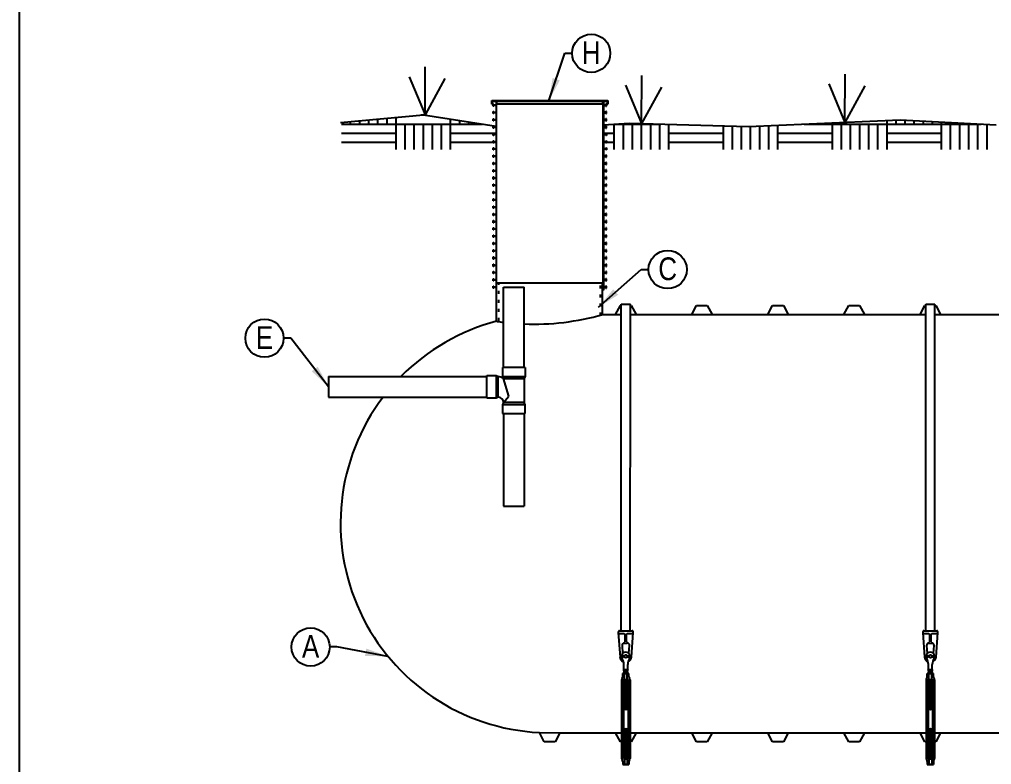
# Model space of a CAD drawing. Extents: x 0 to 216, y -5 to 280.
# Drawn here: x 0 to 101.8, y 126 to 204 of the extents above; entities that cross this region are included whole.
import ezdxf

# ---------------------------------------------------------------- set-up
doc = ezdxf.new("R2010")
doc.units = 0
doc.header["$LTSCALE"] = 10
doc.header["$MEASUREMENT"] = 0
doc.linetypes.add('SHORT_DASH', pattern=[0.125, 0.03125, -0.0625, 0.03125])
doc.layers.get('0').update_dxf_attribs({"linetype": 'CONTINUOUS'})
for name, color, linetype in [('5244-LOGO$0$CADdetails-FRAME', 7, 'CONTINUOUS'), ('CADdetails-7-FRAME', 7, 'CONTINUOUS'), ('CADdetails-7-VERYFINE', 7, 'CONTINUOUS'), ('CADdetails-9-EXTRAFINE', 9, 'CONTINUOUS')]:
    doc.layers.add(name, color=color, linetype=linetype)
doc.styles.add('CADdetails-DIMENSIONS', font='ARIALN.TTF', dxfattribs={"height": 2.38})
doc.styles.add('CADdetails-NOTES', font='ARIALN.TTF', dxfattribs={"height": 2.38})
doc.dimstyles.new('CADdetails-LEADER', dxfattribs={"dimtxt": 2.38, "dimasz": 2.38, "dimexe": 0.5, "dimexo": 1.5, "dimgap": 1, "dimtad": 0, "dimzin": 0, "dimdsep": 46, "dimtxsty": 'CADdetails-DIMENSIONS', "dimcen": 1, "dimclrd": 256, "dimclre": 256, "dimclrt": 256, "dimadec": 0, "dimazin": 0, "dimtfac": 1, "dimtdec": 4, "dimtofl": 0, "dimtmove": 0, "dimatfit": 3, "dimfxl": 1, "dimtolj": 1, "dimtzin": 0, "dimarcsym": 0})

# ---------------------------------------------------------------- blocks, each defined once
blk = doc.blocks.new('5244-LOGO')
at = {"layer": '5244-LOGO$0$CADdetails-FRAME'}
blk.add_line((0, 0), (0, 280), dxfattribs=at)

msp = doc.modelspace()

# ---------------------------------------------------------------- linework, layer by layer
at = {"layer": 'CADdetails-7-FRAME'}
msp.add_lwpolyline([(0, 280), (216, 280), (216, 0), (0, 0)], close=True, dxfattribs=at)
at = {"layer": 'CADdetails-7-VERYFINE'}
for centre in [(59.87, 200.46), (67.88, 177.82), (25.66, 170.63), (30.49, 138.29)]:
    msp.add_circle(centre, 2, dxfattribs=at)
at = {"layer": 'CADdetails-9-EXTRAFINE', "linetype": 'Continuous'}
for p, q in [((42.47, 194), (42.49, 199.03)), ((40.8, 198.01), (42.47, 194)), ((44.56, 197.81), (42.47, 194)), ((65.14, 193.1), (65.16, 198.14)), ((86.44, 193.23), (86.46, 198.27)), ((63.47, 197.11), (65.14, 193.1)), ((67.24, 196.91), (65.14, 193.1)), ((84.77, 197.25), (86.44, 193.23)), ((88.54, 197.04), (86.44, 193.23)), ((49.47, 195.15), (49.47, 195.51)), ((49.47, 195.51), (61.61, 195.51)), ((49.52, 195.15), (49.52, 195.45)), ((49.52, 195.45), (61.55, 195.45)), ((49.91, 195.45), (49.91, 175.64)), ((49.97, 172.39), (49.97, 195.45)), ((50, 195.15), (50, 195.45)), ((61.07, 195.45), (61.07, 195.15)), ((61.1, 195.45), (61.1, 175.64)), ((61.16, 195.45), (61.16, 175.64)), ((61.55, 195.45), (61.55, 195.15)), ((61.61, 195.51), (61.61, 195.15)), ((49.47, 195.15), (49.52, 195.15)), ((49.61, 194.92), (49.61, 195.13)), ((49.61, 195.13), (49.67, 195.13)), ((49.67, 194.92), (49.61, 194.92)), ((49.67, 195.13), (49.67, 195.05)), ((49.67, 195.05), (49.91, 195.05)), ((49.91, 195), (49.67, 195)), ((49.67, 195), (49.67, 194.92)), ((61.07, 195.15), (50, 195.15)), ((61.41, 195.05), (61.16, 195.05)), ((61.16, 195), (61.41, 195)), ((61.46, 195.13), (61.41, 195.13)), ((61.41, 195.13), (61.41, 195.05)), ((61.41, 195), (61.41, 194.92)), ((61.41, 194.92), (61.46, 194.92)), ((61.46, 194.92), (61.46, 195.13)), ((61.55, 195.15), (61.61, 195.15)), ((33.63, 193.23), (42.32, 194.02)), ((36.58, 193.04), (36.58, 193.5)), ((37.54, 193.04), (37.54, 193.58)), ((38.49, 193.04), (38.49, 193.67)), ((39.44, 193.04), (39.44, 193.76)), ((42.07, 194), (42.47, 194)), ((42.32, 194.02), (49.91, 192.82)), ((45.15, 193.04), (45.15, 193.57)), ((46.1, 193.04), (46.1, 193.42)), ((49.61, 194.15), (49.61, 194.36)), ((49.61, 194.36), (49.67, 194.36)), ((49.67, 194.15), (49.61, 194.15)), ((49.61, 193.38), (49.61, 193.6)), ((49.61, 193.6), (49.67, 193.6)), ((49.67, 194.36), (49.67, 194.28)), ((49.67, 194.28), (49.91, 194.28)), ((49.91, 194.23), (49.67, 194.23)), ((49.67, 194.23), (49.67, 194.15)), ((49.67, 193.6), (49.67, 193.52)), ((49.67, 193.52), (49.91, 193.52)), ((49.91, 193.47), (49.67, 193.47)), ((49.67, 193.47), (49.67, 193.38)), ((61.41, 194.28), (61.16, 194.28)), ((61.16, 194.23), (61.41, 194.23)), ((61.41, 193.52), (61.16, 193.52)), ((61.16, 193.47), (61.41, 193.47)), ((61.46, 194.36), (61.41, 194.36)), ((61.41, 194.36), (61.41, 194.28)), ((61.41, 194.23), (61.41, 194.15)), ((61.41, 194.15), (61.46, 194.15)), ((61.46, 193.6), (61.41, 193.6)), ((61.41, 193.6), (61.41, 193.52)), ((61.41, 193.47), (61.41, 193.38)), ((61.46, 194.15), (61.46, 194.36)), ((61.46, 193.38), (61.46, 193.6)), ((76.36, 192.79), (92.23, 193.49)), ((90.85, 193.04), (90.85, 193.43)), ((91.8, 193.04), (91.8, 193.47)), ((92.23, 193.49), (102.29, 192.96)), ((92.75, 193.04), (92.75, 193.46)), ((93.7, 193.04), (93.7, 193.41)), ((33.74, 193.04), (39.44, 193.04)), ((34.68, 193.04), (34.68, 193.32)), ((35.63, 193.04), (35.63, 193.41)), ((39.44, 193.04), (45.15, 193.04)), ((39.44, 190.37), (39.44, 193.04)), ((40.39, 190.37), (40.39, 193.04)), ((41.34, 190.37), (41.34, 193.04)), ((42.3, 190.37), (42.3, 193.04)), ((43.25, 190.37), (43.25, 193.04)), ((44.2, 190.37), (44.2, 193.04)), ((45.15, 193.04), (48.5, 193.04)), ((45.15, 190.37), (45.15, 193.04)), ((47.06, 193.04), (47.06, 193.27)), ((48.01, 193.04), (48.01, 193.12)), ((49.67, 193.38), (49.61, 193.38)), ((49.61, 192.62), (49.61, 192.85)), ((49.61, 192.62), (49.61, 192.84)), ((49.61, 192.84), (49.67, 192.84)), ((49.67, 192.62), (49.61, 192.62)), ((49.67, 192.84), (49.67, 192.76)), ((49.67, 192.76), (49.91, 192.76)), ((49.91, 192.7), (49.67, 192.7)), ((49.67, 192.7), (49.67, 192.62)), ((61.16, 192.97), (63.84, 193.14)), ((61.41, 192.76), (61.16, 192.76)), ((61.16, 192.7), (61.41, 192.7)), ((61.41, 193.38), (61.46, 193.38)), ((61.46, 192.84), (61.41, 192.84)), ((61.41, 192.84), (61.41, 192.76)), ((61.41, 192.7), (61.41, 192.62)), ((61.41, 192.62), (61.46, 192.62)), ((61.46, 192.62), (61.46, 192.84)), ((62.29, 190.37), (62.29, 193.04)), ((62.31, 193.04), (67.18, 193.04)), ((63.24, 190.37), (63.24, 193.04)), ((63.84, 193.14), (76.36, 192.79)), ((64.19, 190.37), (64.19, 193.04)), ((65.14, 190.37), (65.14, 193.04)), ((66.1, 190.37), (66.1, 193.04)), ((67.05, 190.37), (67.05, 193.04)), ((68, 190.37), (68, 193.02)), ((73.71, 190.37), (73.71, 192.86)), ((74.66, 190.37), (74.66, 192.83)), ((75.62, 190.37), (75.62, 192.81)), ((76.57, 190.37), (76.57, 192.79)), ((77.52, 190.37), (77.52, 192.84)), ((78.47, 190.37), (78.47, 192.88)), ((79.42, 190.37), (79.42, 192.92)), ((82.18, 193.04), (85.14, 193.04)), ((82.28, 193.04), (82.28, 193.05)), ((83.23, 193.04), (83.23, 193.09)), ((84.18, 193.04), (84.18, 193.13)), ((85.14, 193.04), (85.14, 193.18)), ((85.14, 193.04), (90.85, 193.04)), ((85.14, 190.37), (85.14, 193.04)), ((86.09, 190.37), (86.09, 193.04)), ((87.04, 190.37), (87.04, 193.04)), ((87.99, 190.37), (87.99, 193.04)), ((88.94, 190.37), (88.94, 193.04)), ((89.9, 190.37), (89.9, 193.04)), ((90.85, 193.04), (96.56, 193.04)), ((90.85, 190.37), (90.85, 193.04)), ((94.66, 193.04), (94.66, 193.36)), ((95.61, 193.04), (95.61, 193.31)), ((96.56, 193.04), (96.56, 193.26)), ((96.56, 193.04), (100.72, 193.04)), ((96.56, 190.37), (96.56, 193.04)), ((97.51, 190.37), (97.51, 193.04)), ((98.46, 190.37), (98.46, 193.04)), ((99.42, 190.37), (99.42, 193.04)), ((100.37, 190.37), (100.37, 193.04)), ((101.32, 190.37), (101.32, 193.01)), ((33.74, 192.09), (39.44, 192.09)), ((45.15, 192.09), (49.91, 192.09)), ((49.61, 191.86), (49.61, 192.08)), ((49.61, 192.08), (49.67, 192.08)), ((49.67, 191.86), (49.61, 191.86)), ((49.67, 192.08), (49.67, 192)), ((49.67, 192), (49.91, 192)), ((49.91, 191.94), (49.67, 191.94)), ((49.67, 191.94), (49.67, 191.86)), ((61.16, 192.09), (62.29, 192.09)), ((61.16, 192), (61.41, 192)), ((61.41, 191.94), (61.16, 191.94)), ((61.41, 192), (61.41, 192.08)), ((61.41, 192.08), (61.46, 192.08)), ((61.41, 191.86), (61.41, 191.94)), ((61.46, 191.86), (61.41, 191.86)), ((61.46, 192.08), (61.46, 191.86)), ((68, 192.09), (73.71, 192.09)), ((79.42, 192.09), (85.14, 192.09)), ((90.85, 192.09), (96.56, 192.09)), ((33.74, 191.14), (39.44, 191.14)), ((45.15, 191.14), (49.91, 191.14)), ((49.61, 191.1), (49.61, 191.31)), ((49.61, 191.31), (49.67, 191.31)), ((49.67, 191.1), (49.61, 191.1)), ((49.61, 190.34), (49.61, 190.55)), ((49.61, 190.55), (49.67, 190.55)), ((49.67, 191.31), (49.67, 191.23)), ((49.67, 191.23), (49.91, 191.23)), ((49.91, 191.18), (49.67, 191.18)), ((49.67, 191.18), (49.67, 191.1)), ((49.67, 190.55), (49.67, 190.47)), ((49.67, 190.47), (49.91, 190.47)), ((49.91, 190.42), (49.67, 190.42)), ((49.67, 190.42), (49.67, 190.34)), ((61.16, 191.23), (61.41, 191.23)), ((61.41, 191.18), (61.16, 191.18)), ((61.16, 191.14), (62.29, 191.14)), ((61.16, 190.47), (61.41, 190.47)), ((61.41, 190.42), (61.16, 190.42)), ((61.41, 191.23), (61.41, 191.31)), ((61.41, 191.31), (61.46, 191.31)), ((61.41, 191.1), (61.41, 191.18)), ((61.46, 191.1), (61.41, 191.1)), ((61.41, 190.47), (61.41, 190.55)), ((61.41, 190.55), (61.46, 190.55)), ((61.41, 190.34), (61.41, 190.42)), ((61.46, 191.31), (61.46, 191.1)), ((61.46, 190.55), (61.46, 190.34)), ((68, 191.14), (73.71, 191.14)), ((79.42, 191.14), (85.14, 191.14)), ((90.85, 191.14), (96.56, 191.14)), ((49.67, 190.34), (49.61, 190.34)), ((49.61, 189.58), (49.61, 189.79)), ((49.61, 189.79), (49.67, 189.79)), ((49.67, 189.58), (49.61, 189.58)), ((49.67, 189.79), (49.67, 189.71)), ((49.67, 189.71), (49.91, 189.71)), ((49.91, 189.66), (49.67, 189.66)), ((49.67, 189.66), (49.67, 189.58)), ((61.41, 189.71), (61.16, 189.71)), ((61.16, 189.66), (61.41, 189.66)), ((61.46, 190.34), (61.41, 190.34)), ((61.46, 189.79), (61.41, 189.79)), ((61.41, 189.79), (61.41, 189.71)), ((61.41, 189.66), (61.41, 189.58)), ((61.41, 189.58), (61.46, 189.58)), ((61.46, 189.58), (61.46, 189.79)), ((49.61, 188.81), (49.61, 189.03)), ((49.61, 189.03), (49.67, 189.03)), ((49.67, 188.81), (49.61, 188.81)), ((49.67, 189.03), (49.67, 188.95)), ((49.67, 188.95), (49.91, 188.95)), ((49.91, 188.9), (49.67, 188.9)), ((49.67, 188.9), (49.67, 188.81)), ((61.41, 188.95), (61.16, 188.95)), ((61.16, 188.9), (61.41, 188.9)), ((61.46, 189.03), (61.41, 189.03)), ((61.41, 189.03), (61.41, 188.95)), ((61.41, 188.9), (61.41, 188.81)), ((61.41, 188.81), (61.46, 188.81)), ((61.46, 188.81), (61.46, 189.03)), ((49.61, 188.05), (49.61, 188.27)), ((49.61, 188.27), (49.67, 188.27)), ((49.67, 188.05), (49.61, 188.05)), ((49.61, 187.29), (49.61, 187.51)), ((49.61, 187.51), (49.67, 187.51)), ((49.67, 188.27), (49.67, 188.19)), ((49.67, 188.19), (49.91, 188.19)), ((49.91, 188.13), (49.67, 188.13)), ((49.67, 188.13), (49.67, 188.05)), ((49.67, 187.51), (49.67, 187.43)), ((49.67, 187.43), (49.91, 187.43)), ((49.91, 187.37), (49.67, 187.37)), ((49.67, 187.37), (49.67, 187.29)), ((61.41, 188.19), (61.16, 188.19)), ((61.16, 188.13), (61.41, 188.13)), ((61.41, 187.43), (61.16, 187.43)), ((61.16, 187.37), (61.41, 187.37)), ((61.46, 188.27), (61.41, 188.27)), ((61.41, 188.27), (61.41, 188.19)), ((61.41, 188.13), (61.41, 188.05)), ((61.41, 188.05), (61.46, 188.05)), ((61.46, 187.51), (61.41, 187.51)), ((61.41, 187.51), (61.41, 187.43)), ((61.41, 187.37), (61.41, 187.29)), ((61.46, 188.05), (61.46, 188.27)), ((61.46, 187.29), (61.46, 187.51)), ((49.67, 187.29), (49.61, 187.29)), ((49.61, 186.53), (49.61, 186.75)), ((49.61, 186.75), (49.67, 186.75)), ((49.67, 186.53), (49.61, 186.53)), ((49.67, 186.75), (49.67, 186.66)), ((49.67, 186.66), (49.91, 186.66)), ((49.91, 186.61), (49.67, 186.61)), ((49.67, 186.61), (49.67, 186.53)), ((61.41, 186.66), (61.16, 186.66)), ((61.16, 186.61), (61.41, 186.61)), ((61.41, 187.29), (61.46, 187.29)), ((61.46, 186.75), (61.41, 186.75)), ((61.41, 186.75), (61.41, 186.66)), ((61.41, 186.61), (61.41, 186.53)), ((61.41, 186.53), (61.46, 186.53)), ((61.46, 186.53), (61.46, 186.75)), ((49.61, 185.77), (49.61, 185.98)), ((49.61, 185.98), (49.67, 185.98)), ((49.67, 185.77), (49.61, 185.77)), ((49.67, 185.98), (49.67, 185.9)), ((49.67, 185.9), (49.91, 185.9)), ((49.91, 185.85), (49.67, 185.85)), ((49.67, 185.85), (49.67, 185.77)), ((61.41, 185.9), (61.16, 185.9)), ((61.16, 185.85), (61.41, 185.85)), ((61.46, 185.98), (61.41, 185.98)), ((61.41, 185.98), (61.41, 185.9)), ((61.41, 185.85), (61.41, 185.77)), ((61.41, 185.77), (61.46, 185.77)), ((61.46, 185.77), (61.46, 185.98)), ((49.61, 185.01), (49.61, 185.22)), ((49.61, 185.22), (49.67, 185.22)), ((49.67, 185.01), (49.61, 185.01)), ((49.61, 184.24), (49.61, 184.46)), ((49.61, 184.46), (49.67, 184.46)), ((49.67, 185.22), (49.67, 185.14)), ((49.67, 185.14), (49.91, 185.14)), ((49.91, 185.09), (49.67, 185.09)), ((49.67, 185.09), (49.67, 185.01)), ((49.67, 184.46), (49.67, 184.38)), ((49.67, 184.38), (49.91, 184.38)), ((49.91, 184.33), (49.67, 184.33)), ((49.67, 184.33), (49.67, 184.24)), ((61.41, 185.14), (61.16, 185.14)), ((61.16, 185.09), (61.41, 185.09)), ((61.41, 184.38), (61.16, 184.38)), ((61.16, 184.33), (61.41, 184.33)), ((61.46, 185.22), (61.41, 185.22)), ((61.41, 185.22), (61.41, 185.14)), ((61.41, 185.09), (61.41, 185.01)), ((61.41, 185.01), (61.46, 185.01)), ((61.46, 184.46), (61.41, 184.46)), ((61.41, 184.46), (61.41, 184.38)), ((61.41, 184.33), (61.41, 184.24)), ((61.46, 185.01), (61.46, 185.22)), ((61.46, 184.24), (61.46, 184.46)), ((49.67, 184.24), (49.61, 184.24)), ((49.61, 183.48), (49.61, 183.7)), ((49.61, 183.7), (49.67, 183.7)), ((49.67, 183.48), (49.61, 183.48)), ((49.67, 183.7), (49.67, 183.62)), ((49.67, 183.62), (49.91, 183.62)), ((49.91, 183.56), (49.67, 183.56)), ((49.67, 183.56), (49.67, 183.48)), ((61.41, 183.62), (61.16, 183.62)), ((61.16, 183.56), (61.41, 183.56)), ((61.41, 184.24), (61.46, 184.24)), ((61.46, 183.7), (61.41, 183.7)), ((61.41, 183.7), (61.41, 183.62)), ((61.41, 183.56), (61.41, 183.48)), ((61.41, 183.48), (61.46, 183.48)), ((61.46, 183.48), (61.46, 183.7)), ((49.61, 182.72), (49.61, 182.94)), ((49.61, 182.94), (49.67, 182.94)), ((49.67, 182.72), (49.61, 182.72)), ((49.67, 182.94), (49.67, 182.86)), ((49.67, 182.86), (49.91, 182.86)), ((49.91, 182.8), (49.67, 182.8)), ((49.67, 182.8), (49.67, 182.72)), ((61.41, 182.86), (61.16, 182.86)), ((61.16, 182.8), (61.41, 182.8)), ((61.46, 182.94), (61.41, 182.94)), ((61.41, 182.94), (61.41, 182.86)), ((61.41, 182.8), (61.41, 182.72)), ((61.41, 182.72), (61.46, 182.72)), ((61.46, 182.72), (61.46, 182.94)), ((49.61, 181.96), (49.61, 182.18)), ((49.61, 182.18), (49.67, 182.18)), ((49.67, 181.96), (49.61, 181.96)), ((49.61, 181.2), (49.61, 181.41)), ((49.61, 181.41), (49.67, 181.41)), ((49.67, 181.2), (49.61, 181.2)), ((49.67, 182.18), (49.67, 182.09)), ((49.67, 182.09), (49.91, 182.09)), ((49.91, 182.04), (49.67, 182.04)), ((49.67, 182.04), (49.67, 181.96)), ((49.67, 181.41), (49.67, 181.33)), ((49.67, 181.33), (49.91, 181.33)), ((49.91, 181.28), (49.67, 181.28)), ((49.67, 181.28), (49.67, 181.2)), ((61.41, 182.09), (61.16, 182.09)), ((61.16, 182.04), (61.41, 182.04)), ((61.41, 181.33), (61.16, 181.33)), ((61.16, 181.28), (61.41, 181.28)), ((61.46, 182.18), (61.41, 182.18)), ((61.41, 182.18), (61.41, 182.09)), ((61.41, 182.04), (61.41, 181.96)), ((61.41, 181.96), (61.46, 181.96)), ((61.46, 181.41), (61.41, 181.41)), ((61.41, 181.41), (61.41, 181.33)), ((61.41, 181.28), (61.41, 181.2)), ((61.41, 181.2), (61.46, 181.2)), ((61.46, 181.96), (61.46, 182.18)), ((61.46, 181.2), (61.46, 181.41)), ((49.61, 180.44), (49.61, 180.65)), ((49.61, 180.65), (49.67, 180.65)), ((49.67, 180.44), (49.61, 180.44)), ((49.67, 180.65), (49.67, 180.57)), ((49.67, 180.57), (49.91, 180.57)), ((49.91, 180.52), (49.67, 180.52)), ((49.67, 180.52), (49.67, 180.44)), ((61.41, 180.57), (61.16, 180.57)), ((61.16, 180.52), (61.41, 180.52)), ((61.46, 180.65), (61.41, 180.65)), ((61.41, 180.65), (61.41, 180.57)), ((61.41, 180.52), (61.41, 180.44)), ((61.41, 180.44), (61.46, 180.44)), ((61.46, 180.44), (61.46, 180.65)), ((49.61, 179.68), (49.61, 179.89)), ((49.61, 179.89), (49.67, 179.89)), ((49.67, 179.68), (49.61, 179.68)), ((49.67, 179.89), (49.67, 179.81)), ((49.67, 179.81), (49.91, 179.81)), ((49.91, 179.76), (49.67, 179.76)), ((49.67, 179.76), (49.67, 179.68)), ((61.41, 179.81), (61.16, 179.81)), ((61.16, 179.76), (61.41, 179.76)), ((61.46, 179.89), (61.41, 179.89)), ((61.41, 179.89), (61.41, 179.81)), ((61.41, 179.76), (61.41, 179.68)), ((61.41, 179.68), (61.46, 179.68)), ((61.46, 179.68), (61.46, 179.89)), ((49.61, 178.91), (49.61, 179.13)), ((49.61, 179.13), (49.67, 179.13)), ((49.67, 178.91), (49.61, 178.91)), ((49.61, 178.15), (49.61, 178.37)), ((49.61, 178.37), (49.67, 178.37)), ((49.67, 178.15), (49.61, 178.15)), ((49.67, 179.13), (49.67, 179.05)), ((49.67, 179.05), (49.91, 179.05)), ((49.91, 178.99), (49.67, 178.99)), ((49.67, 178.99), (49.67, 178.91)), ((49.67, 178.37), (49.67, 178.29)), ((49.67, 178.29), (49.91, 178.29)), ((49.91, 178.23), (49.67, 178.23)), ((49.67, 178.23), (49.67, 178.15)), ((61.41, 179.05), (61.16, 179.05)), ((61.16, 178.99), (61.41, 178.99)), ((61.41, 178.29), (61.16, 178.29)), ((61.16, 178.23), (61.41, 178.23)), ((61.46, 179.13), (61.41, 179.13)), ((61.41, 179.13), (61.41, 179.05)), ((61.41, 178.99), (61.41, 178.91)), ((61.41, 178.91), (61.46, 178.91)), ((61.41, 178.37), (61.41, 178.29)), ((61.46, 178.37), (61.41, 178.37)), ((61.41, 178.23), (61.41, 178.15)), ((61.41, 178.15), (61.46, 178.15)), ((61.46, 178.91), (61.46, 179.13)), ((61.46, 178.15), (61.46, 178.37)), ((49.61, 177.39), (49.61, 177.61)), ((49.61, 177.61), (49.67, 177.61)), ((49.67, 177.39), (49.61, 177.39)), ((49.67, 177.61), (49.67, 177.52)), ((49.67, 177.52), (49.91, 177.52)), ((49.91, 177.47), (49.67, 177.47)), ((49.67, 177.47), (49.67, 177.39)), ((61.41, 177.52), (61.16, 177.52)), ((61.16, 177.47), (61.41, 177.47)), ((61.46, 177.61), (61.41, 177.61)), ((61.41, 177.61), (61.41, 177.52)), ((61.41, 177.47), (61.41, 177.39)), ((61.41, 177.39), (61.46, 177.39)), ((61.46, 177.39), (61.46, 177.61)), ((49.61, 176.63), (49.61, 176.84)), ((49.61, 176.84), (49.67, 176.84)), ((49.67, 176.63), (49.61, 176.63)), ((49.67, 176.84), (49.67, 176.76)), ((49.67, 176.76), (49.91, 176.76)), ((49.91, 176.71), (49.67, 176.71)), ((49.67, 176.71), (49.67, 176.63)), ((49.97, 176.44), (61.07, 176.44)), ((61.07, 173.1), (61.07, 176.44)), ((61.41, 176.76), (61.16, 176.76)), ((61.16, 176.71), (61.41, 176.71)), ((61.41, 176.84), (61.41, 176.76)), ((61.46, 176.84), (61.41, 176.84)), ((61.41, 176.71), (61.41, 176.63)), ((61.41, 176.63), (61.46, 176.63)), ((61.46, 176.63), (61.46, 176.84)), ((49.61, 175.87), (49.61, 176.08)), ((49.61, 176.08), (49.67, 176.08)), ((49.67, 175.87), (49.61, 175.87)), ((49.67, 176.08), (49.67, 176)), ((49.67, 176), (49.91, 176)), ((49.91, 175.95), (49.67, 175.95)), ((49.67, 175.95), (49.67, 175.87)), ((49.91, 175.64), (49.97, 175.64)), ((50.69, 167.56), (50.69, 175.97)), ((50.69, 175.97), (52.84, 175.97)), ((52.84, 167.56), (52.84, 175.97)), ((61.16, 175.64), (61.1, 175.64)), ((61.41, 176), (61.16, 176)), ((61.16, 175.95), (61.41, 175.95)), ((61.46, 176.08), (61.41, 176.08)), ((61.41, 176.08), (61.41, 176)), ((61.41, 175.95), (61.41, 175.87)), ((61.41, 175.87), (61.46, 175.87)), ((61.46, 175.87), (61.46, 176.08)), ((63.02, 140), (63.02, 174.18)), ((63.02, 174.18), (63.97, 174.18)), ((63.96, 140), (63.97, 174.18)), ((94.91, 139.99), (94.91, 174.18)), ((94.91, 174.18), (95.86, 174.18)), ((95.86, 139.99), (95.86, 174.18)), ((61.07, 173.1), (63.02, 173.1)), ((62.42, 173.1), (62.93, 174.06)), ((62.93, 174.06), (63.02, 174.06)), ((63.97, 174.06), (64.06, 174.06)), ((63.97, 173.1), (94.91, 173.1)), ((64.06, 174.06), (64.57, 173.1)), ((70.4, 173.1), (70.9, 174.06)), ((70.9, 174.06), (72.03, 174.06)), ((72.03, 174.06), (72.54, 173.1)), ((78.37, 173.1), (78.87, 174.06)), ((78.87, 174.06), (80.01, 174.06)), ((80.01, 174.06), (80.51, 173.1)), ((86.34, 173.1), (86.85, 174.06)), ((86.85, 174.06), (87.98, 174.06)), ((87.98, 174.06), (88.48, 173.1)), ((94.32, 173.1), (94.82, 174.06)), ((94.82, 174.06), (94.91, 174.06)), ((95.86, 174.06), (95.95, 174.06)), ((95.86, 173.1), (115.07, 173.1)), ((95.95, 174.06), (96.46, 173.1)), ((50.57, 167.56), (50.57, 166.6)), ((52.96, 167.56), (50.57, 167.56)), ((52.96, 167.56), (52.96, 166.6)), ((32.38, 166.6), (32.38, 164.46)), ((32.38, 166.6), (48.96, 166.6)), ((48.96, 166.72), (49.91, 166.72)), ((48.96, 164.34), (48.96, 166.72)), ((49.91, 166.72), (49.91, 164.34)), ((49.91, 166.72), (50.12, 166.6)), ((50.12, 164.46), (50.12, 166.6)), ((50.57, 166.6), (52.96, 166.6)), ((50.57, 166.6), (50.69, 166.4)), ((51.23, 164.57), (50.69, 166.4)), ((50.69, 166.4), (52.84, 166.4)), ((52.96, 166.6), (52.84, 166.4)), ((52.84, 166.4), (52.84, 163.89)), ((32.38, 164.46), (48.96, 164.46)), ((49.91, 164.34), (48.96, 164.34)), ((50.12, 164.46), (49.91, 164.34)), ((50.12, 164.46), (50.12, 164.46)), ((50.69, 163.89), (51.23, 164.57)), ((50.69, 163.89), (50.57, 163.68)), ((50.57, 163.68), (50.57, 162.73)), ((50.57, 163.68), (52.96, 163.68)), ((52.84, 163.89), (50.69, 163.89)), ((50.69, 163.89), (50.69, 163.89)), ((52.96, 163.68), (52.84, 163.89)), ((52.96, 162.73), (52.96, 163.68)), ((50.57, 162.73), (52.96, 162.73)), ((50.69, 162.73), (50.69, 153.03)), ((52.84, 162.73), (52.84, 153.03)), ((50.69, 153.03), (52.84, 153.03)), ((62.72, 139.91), (62.71, 139.88)), ((62.71, 139.88), (62.71, 139.82)), ((62.71, 139.82), (62.71, 139.8)), ((62.71, 139.82), (62.89, 137.24)), ((62.71, 139.8), (62.72, 139.78)), ((62.73, 139.94), (62.72, 139.93)), ((62.72, 139.93), (62.72, 139.91)), ((62.72, 139.78), (62.72, 139.77)), ((62.72, 139.77), (62.73, 139.75)), ((62.75, 139.96), (62.73, 139.94)), ((62.73, 139.75), (62.75, 139.74)), ((62.76, 139.97), (62.75, 139.96)), ((62.75, 139.74), (62.76, 139.72)), ((62.78, 139.98), (62.76, 139.97)), ((62.76, 139.72), (62.78, 139.71)), ((62.8, 139.99), (62.78, 139.98)), ((62.78, 139.71), (62.8, 139.71)), ((62.81, 139.99), (62.8, 139.99)), ((62.8, 139.71), (62.83, 139.7)), ((62.83, 139.99), (62.81, 139.99)), ((62.83, 139.99), (64.16, 139.99)), ((62.83, 139.7), (63.29, 139.7)), ((63.29, 139.7), (63.3, 139.7)), ((63.3, 139.7), (63.32, 139.7)), ((63.32, 139.7), (63.34, 139.69)), ((63.34, 139.69), (63.35, 139.68)), ((63.35, 139.68), (63.37, 139.67)), ((63.37, 139.67), (63.38, 139.65)), ((63.38, 139.65), (63.39, 139.64)), ((63.39, 139.64), (63.4, 139.62)), ((63.4, 139.62), (63.4, 139.58)), ((63.4, 139.58), (63.4, 138.87)), ((63.58, 139.6), (63.59, 139.62)), ((63.58, 139.58), (63.58, 139.6)), ((63.58, 138.87), (63.58, 139.58)), ((63.59, 139.64), (63.6, 139.65)), ((63.59, 139.62), (63.59, 139.64)), ((63.6, 139.65), (63.62, 139.67)), ((63.62, 139.67), (63.63, 139.68)), ((63.63, 139.68), (63.65, 139.69)), ((63.65, 139.69), (63.66, 139.7)), ((63.66, 139.7), (63.7, 139.7)), ((63.7, 139.7), (64.16, 139.7)), ((64.09, 137.24), (64.27, 139.82)), ((64.19, 139.99), (64.16, 139.99)), ((64.16, 139.7), (64.17, 139.7)), ((64.17, 139.7), (64.19, 139.71)), ((64.21, 139.98), (64.19, 139.99)), ((64.19, 139.71), (64.21, 139.71)), ((64.22, 139.97), (64.21, 139.98)), ((64.21, 139.71), (64.22, 139.72)), ((64.24, 139.96), (64.22, 139.97)), ((64.22, 139.72), (64.24, 139.74)), ((64.25, 139.94), (64.24, 139.96)), ((64.24, 139.74), (64.25, 139.75)), ((64.26, 139.93), (64.25, 139.94)), ((64.25, 139.75), (64.26, 139.77)), ((64.27, 139.91), (64.26, 139.93)), ((64.26, 139.77), (64.27, 139.78)), ((64.27, 139.89), (64.27, 139.91)), ((64.27, 139.88), (64.27, 139.89)), ((64.27, 139.82), (64.27, 139.88)), ((64.27, 139.78), (64.27, 139.82)), ((94.61, 139.91), (94.6, 139.88)), ((94.6, 139.88), (94.6, 139.82)), ((94.6, 139.82), (94.61, 139.8)), ((94.6, 139.82), (94.78, 137.24)), ((94.62, 139.93), (94.61, 139.91)), ((94.61, 139.8), (94.61, 139.78)), ((94.61, 139.78), (94.62, 139.77)), ((94.63, 139.94), (94.62, 139.93)), ((94.62, 139.77), (94.63, 139.75)), ((94.64, 139.96), (94.63, 139.94)), ((94.63, 139.75), (94.64, 139.74)), ((94.65, 139.97), (94.64, 139.96)), ((94.64, 139.74), (94.65, 139.72)), ((94.67, 139.98), (94.65, 139.97)), ((94.65, 139.72), (94.67, 139.71)), ((94.69, 139.99), (94.67, 139.98)), ((94.67, 139.71), (94.69, 139.71)), ((94.71, 139.99), (94.69, 139.99)), ((94.69, 139.71), (94.72, 139.7)), ((94.72, 139.99), (94.71, 139.99)), ((94.72, 139.99), (96.05, 139.99)), ((94.72, 139.7), (95.18, 139.7)), ((95.18, 139.7), (95.2, 139.7)), ((95.2, 139.7), (95.21, 139.7)), ((95.21, 139.7), (95.23, 139.69)), ((95.23, 139.69), (95.25, 139.68)), ((95.25, 139.68), (95.26, 139.67)), ((95.26, 139.67), (95.27, 139.65)), ((95.27, 139.65), (95.28, 139.64)), ((95.28, 139.64), (95.29, 139.62)), ((95.29, 139.62), (95.3, 139.58)), ((95.3, 139.58), (95.3, 138.87)), ((95.47, 139.6), (95.48, 139.62)), ((95.47, 139.58), (95.47, 139.6)), ((95.47, 138.87), (95.47, 139.58)), ((95.48, 139.62), (95.49, 139.64)), ((95.49, 139.64), (95.5, 139.65)), ((95.5, 139.65), (95.51, 139.67)), ((95.51, 139.67), (95.52, 139.68)), ((95.52, 139.68), (95.54, 139.69)), ((95.54, 139.69), (95.56, 139.7)), ((95.56, 139.7), (95.59, 139.7)), ((95.59, 139.7), (96.05, 139.7)), ((95.98, 137.24), (96.17, 139.82)), ((96.08, 139.99), (96.05, 139.99)), ((96.05, 139.7), (96.06, 139.7)), ((96.06, 139.7), (96.08, 139.71)), ((96.1, 139.98), (96.08, 139.99)), ((96.08, 139.71), (96.1, 139.71)), ((96.12, 139.97), (96.1, 139.98)), ((96.1, 139.71), (96.12, 139.72)), ((96.13, 139.96), (96.12, 139.97)), ((96.12, 139.72), (96.13, 139.74)), ((96.14, 139.94), (96.13, 139.96)), ((96.13, 139.74), (96.14, 139.75)), ((96.15, 139.93), (96.14, 139.94)), ((96.14, 139.75), (96.15, 139.77)), ((96.16, 139.91), (96.15, 139.93)), ((96.15, 139.77), (96.16, 139.78)), ((96.16, 139.89), (96.16, 139.91)), ((96.17, 139.88), (96.16, 139.89)), ((96.16, 139.78), (96.17, 139.82)), ((96.17, 139.82), (96.17, 139.88)), ((63.1, 138.43), (63.1, 138.44)), ((63.1, 138.44), (63.16, 137.61)), ((63.34, 138.7), (63.65, 138.7)), ((63.36, 138.82), (63.35, 138.82)), ((63.37, 138.82), (63.36, 138.82)), ((63.38, 138.83), (63.37, 138.82)), ((63.39, 138.83), (63.38, 138.83)), ((63.4, 138.85), (63.39, 138.84)), ((63.39, 138.84), (63.39, 138.83)), ((63.4, 138.87), (63.4, 138.87)), ((63.4, 138.87), (63.4, 138.86)), ((63.4, 138.86), (63.4, 138.85)), ((63.58, 138.86), (63.58, 138.87)), ((63.59, 138.85), (63.58, 138.86)), ((63.59, 138.84), (63.59, 138.85)), ((63.6, 138.83), (63.59, 138.84)), ((63.61, 138.83), (63.6, 138.83)), ((63.61, 138.82), (63.61, 138.83)), ((63.62, 138.82), (63.61, 138.82)), ((63.63, 138.82), (63.62, 138.82)), ((63.64, 138.82), (63.63, 138.82)), ((95, 138.43), (95, 138.44)), ((95, 138.44), (95.05, 137.61)), ((95.23, 138.7), (95.54, 138.7)), ((95.25, 138.82), (95.24, 138.82)), ((95.26, 138.82), (95.25, 138.82)), ((95.27, 138.83), (95.26, 138.82)), ((95.28, 138.83), (95.27, 138.83)), ((95.29, 138.84), (95.28, 138.83)), ((95.3, 138.87), (95.29, 138.86)), ((95.29, 138.86), (95.29, 138.85)), ((95.29, 138.85), (95.29, 138.84)), ((95.3, 138.87), (95.3, 138.87)), ((95.48, 138.86), (95.47, 138.87)), ((95.48, 138.85), (95.48, 138.86)), ((95.48, 138.84), (95.48, 138.85)), ((95.49, 138.83), (95.48, 138.84)), ((95.5, 138.83), (95.49, 138.83)), ((95.51, 138.82), (95.5, 138.83)), ((95.52, 138.82), (95.51, 138.82)), ((95.51, 138.82), (95.51, 138.82)), ((95.53, 138.82), (95.52, 138.82)), ((63.83, 137.61), (63.88, 138.44)), ((95.72, 137.61), (95.77, 138.44)), ((63.25, 137.37), (63.35, 137.36)), ((63.25, 137.34), (63.35, 137.33)), ((63.35, 137.3), (63.25, 137.29)), ((63.35, 137.27), (63.25, 137.26)), ((63.29, 135.95), (63.29, 136.46)), ((63.64, 137.36), (63.81, 137.36)), ((63.64, 137.33), (63.81, 137.33)), ((63.7, 135.95), (63.7, 136.46)), ((63.81, 137.33), (63.81, 137.36)), ((63.87, 137.14), (63.9, 137.16)), ((95.14, 137.37), (95.24, 137.36)), ((95.14, 137.34), (95.24, 137.33)), ((95.24, 137.3), (95.14, 137.29)), ((95.24, 137.27), (95.14, 137.26)), ((95.18, 135.95), (95.18, 136.46)), ((95.53, 137.36), (95.71, 137.36)), ((95.53, 137.33), (95.71, 137.33)), ((95.59, 135.95), (95.59, 136.46)), ((95.71, 137.33), (95.71, 137.36)), ((95.76, 137.14), (95.79, 137.16)), ((63.82, 135.5), (63.17, 135.5)), ((63.17, 135.17), (63.17, 135.5)), ((63.29, 135.95), (63.7, 135.95)), ((63.32, 135.77), (63.67, 135.77)), ((63.32, 135.54), (63.32, 135.77)), ((63.32, 135.68), (63.67, 135.68)), ((63.32, 135.59), (63.67, 135.59)), ((63.67, 135.54), (63.32, 135.54)), ((63.32, 135.5), (63.67, 135.5)), ((63.35, 134.9), (63.35, 135.5)), ((63.36, 135.72), (63.63, 135.72)), ((63.36, 135.63), (63.63, 135.63)), ((63.64, 134.9), (63.64, 135.5)), ((63.67, 135.54), (63.67, 135.77)), ((63.82, 135.17), (63.82, 135.5)), ((95.71, 135.5), (95.06, 135.5)), ((95.06, 135.17), (95.06, 135.5)), ((95.18, 135.95), (95.59, 135.95)), ((95.21, 135.77), (95.56, 135.77)), ((95.21, 135.54), (95.21, 135.77)), ((95.21, 135.68), (95.56, 135.68)), ((95.21, 135.59), (95.56, 135.59)), ((95.56, 135.54), (95.21, 135.54)), ((95.21, 135.5), (95.56, 135.5)), ((95.24, 134.9), (95.24, 135.5)), ((95.25, 135.72), (95.52, 135.72)), ((95.25, 135.63), (95.52, 135.63)), ((95.53, 134.9), (95.53, 135.5)), ((95.56, 135.54), (95.56, 135.77)), ((95.71, 135.17), (95.71, 135.5)), ((63.05, 134.84), (63.05, 126.63)), ((63.26, 134.84), (63.26, 126.63)), ((63.32, 131.84), (63.32, 134.9)), ((63.32, 134.9), (63.67, 134.9)), ((63.32, 134.87), (63.67, 134.87)), ((63.32, 134.79), (63.67, 134.79)), ((63.32, 134.7), (63.67, 134.7)), ((63.32, 134.61), (63.67, 134.61)), ((63.32, 134.52), (63.67, 134.52)), ((63.32, 134.43), (63.67, 134.43)), ((63.36, 134.83), (63.63, 134.83)), ((63.36, 134.74), (63.63, 134.74)), ((63.36, 134.65), (63.63, 134.65)), ((63.36, 134.56), (63.63, 134.56)), ((63.36, 134.47), (63.63, 134.47)), ((63.36, 134.38), (63.63, 134.38)), ((63.67, 131.84), (63.67, 134.9)), ((63.73, 134.84), (63.73, 126.63)), ((63.94, 134.84), (63.94, 126.63)), ((94.94, 134.84), (94.94, 126.63)), ((95.15, 134.84), (95.15, 126.63)), ((95.21, 131.84), (95.21, 134.9)), ((95.21, 134.9), (95.56, 134.9)), ((95.21, 134.87), (95.56, 134.87)), ((95.21, 134.79), (95.56, 134.79)), ((95.21, 134.7), (95.56, 134.7)), ((95.21, 134.61), (95.56, 134.61)), ((95.21, 134.52), (95.56, 134.52)), ((95.21, 134.43), (95.56, 134.43)), ((95.25, 134.83), (95.52, 134.83)), ((95.25, 134.74), (95.52, 134.74)), ((95.25, 134.65), (95.52, 134.65)), ((95.25, 134.56), (95.52, 134.56)), ((95.25, 134.47), (95.52, 134.47)), ((95.25, 134.38), (95.52, 134.38)), ((95.56, 131.84), (95.56, 134.9)), ((95.62, 134.84), (95.62, 126.63)), ((95.83, 134.84), (95.83, 126.63)), ((63.32, 134.34), (63.67, 134.34)), ((63.32, 134.25), (63.67, 134.25)), ((63.32, 134.16), (63.67, 134.16)), ((63.32, 134.07), (63.67, 134.07)), ((63.32, 133.98), (63.67, 133.98)), ((63.32, 133.89), (63.67, 133.89)), ((63.32, 133.8), (63.67, 133.8)), ((63.32, 133.71), (63.67, 133.71)), ((63.32, 133.63), (63.67, 133.63)), ((63.32, 133.54), (63.67, 133.54)), ((63.32, 133.45), (63.67, 133.45)), ((63.32, 133.36), (63.67, 133.36)), ((63.36, 134.29), (63.63, 134.29)), ((63.36, 134.21), (63.63, 134.21)), ((63.36, 134.12), (63.63, 134.12)), ((63.36, 134.03), (63.63, 134.03)), ((63.36, 133.94), (63.63, 133.94)), ((63.36, 133.85), (63.63, 133.85)), ((63.36, 133.76), (63.63, 133.76)), ((63.36, 133.67), (63.63, 133.67)), ((63.36, 133.58), (63.63, 133.58)), ((63.36, 133.49), (63.63, 133.49)), ((63.36, 133.4), (63.63, 133.4)), ((95.21, 134.34), (95.56, 134.34)), ((95.21, 134.25), (95.56, 134.25)), ((95.21, 134.16), (95.56, 134.16)), ((95.21, 134.07), (95.56, 134.07)), ((95.21, 133.98), (95.56, 133.98)), ((95.21, 133.89), (95.56, 133.89)), ((95.21, 133.8), (95.56, 133.8)), ((95.21, 133.71), (95.56, 133.71)), ((95.21, 133.63), (95.56, 133.63)), ((95.21, 133.54), (95.56, 133.54)), ((95.21, 133.45), (95.56, 133.45)), ((95.21, 133.36), (95.56, 133.36)), ((95.25, 134.29), (95.52, 134.29)), ((95.25, 134.21), (95.52, 134.21)), ((95.25, 134.12), (95.52, 134.12)), ((95.25, 134.03), (95.52, 134.03)), ((95.25, 133.94), (95.52, 133.94)), ((95.25, 133.85), (95.52, 133.85)), ((95.25, 133.76), (95.52, 133.76)), ((95.25, 133.67), (95.52, 133.67)), ((95.25, 133.58), (95.52, 133.58)), ((95.25, 133.49), (95.52, 133.49)), ((95.25, 133.4), (95.52, 133.4)), ((63.32, 133.27), (63.67, 133.27)), ((63.32, 133.18), (63.67, 133.18)), ((63.32, 133.09), (63.67, 133.09)), ((63.32, 133), (63.67, 133)), ((63.32, 132.91), (63.67, 132.91)), ((63.32, 132.82), (63.67, 132.82)), ((63.32, 132.73), (63.67, 132.73)), ((63.32, 132.64), (63.67, 132.64)), ((63.32, 132.55), (63.67, 132.55)), ((63.32, 132.46), (63.67, 132.46)), ((63.32, 132.38), (63.67, 132.38)), ((63.36, 133.31), (63.63, 133.31)), ((63.36, 133.22), (63.63, 133.22)), ((63.36, 133.13), (63.63, 133.13)), ((63.36, 133.04), (63.63, 133.04)), ((63.36, 132.96), (63.63, 132.96)), ((63.36, 132.87), (63.63, 132.87)), ((63.36, 132.78), (63.63, 132.78)), ((63.36, 132.69), (63.63, 132.69)), ((63.36, 132.6), (63.63, 132.6)), ((63.36, 132.51), (63.63, 132.51)), ((63.36, 132.42), (63.63, 132.42)), ((95.21, 133.27), (95.56, 133.27)), ((95.21, 133.18), (95.56, 133.18)), ((95.21, 133.09), (95.56, 133.09)), ((95.21, 133), (95.56, 133)), ((95.21, 132.91), (95.56, 132.91)), ((95.21, 132.82), (95.56, 132.82)), ((95.21, 132.73), (95.56, 132.73)), ((95.21, 132.64), (95.56, 132.64)), ((95.21, 132.55), (95.56, 132.55)), ((95.21, 132.46), (95.56, 132.46)), ((95.21, 132.38), (95.56, 132.38)), ((95.25, 133.31), (95.52, 133.31)), ((95.25, 133.22), (95.52, 133.22)), ((95.25, 133.13), (95.52, 133.13)), ((95.25, 133.04), (95.52, 133.04)), ((95.25, 132.96), (95.52, 132.96)), ((95.25, 132.87), (95.52, 132.87)), ((95.25, 132.78), (95.52, 132.78)), ((95.25, 132.69), (95.52, 132.69)), ((95.25, 132.6), (95.52, 132.6)), ((95.25, 132.51), (95.52, 132.51)), ((95.25, 132.42), (95.52, 132.42)), ((63.32, 132.29), (63.67, 132.29)), ((63.32, 132.2), (63.67, 132.2)), ((63.32, 132.11), (63.67, 132.11)), ((63.32, 132.02), (63.67, 132.02)), ((63.32, 131.93), (63.67, 131.93)), ((63.32, 131.84), (63.67, 131.84)), ((63.36, 132.33), (63.63, 132.33)), ((63.36, 132.24), (63.63, 132.24)), ((63.36, 132.15), (63.63, 132.15)), ((63.36, 132.06), (63.63, 132.06)), ((63.36, 131.97), (63.63, 131.97)), ((63.36, 131.88), (63.63, 131.88)), ((95.21, 132.29), (95.56, 132.29)), ((95.21, 132.2), (95.56, 132.2)), ((95.21, 132.11), (95.56, 132.11)), ((95.21, 132.02), (95.56, 132.02)), ((95.21, 131.93), (95.56, 131.93)), ((95.21, 131.84), (95.56, 131.84)), ((95.25, 132.33), (95.52, 132.33)), ((95.25, 132.24), (95.52, 132.24)), ((95.25, 132.15), (95.52, 132.15)), ((95.25, 132.06), (95.52, 132.06)), ((95.25, 131.97), (95.52, 131.97)), ((95.25, 131.88), (95.52, 131.88)), ((54.96, 128.36), (54.45, 129.34)), ((54.45, 129.34), (56.59, 129.31)), ((56.59, 129.31), (56.09, 128.36)), ((56.59, 129.31), (63.05, 129.31)), ((62.93, 128.36), (62.42, 129.31)), ((63.26, 129.31), (63.32, 129.31)), ((63.32, 129.64), (63.32, 126.57)), ((63.32, 129.64), (63.67, 129.64)), ((63.32, 129.55), (63.67, 129.55)), ((63.32, 129.46), (63.67, 129.46)), ((63.32, 129.37), (63.67, 129.37)), ((63.32, 129.28), (63.67, 129.28)), ((63.36, 129.59), (63.63, 129.59)), ((63.36, 129.5), (63.63, 129.5)), ((63.36, 129.42), (63.63, 129.42)), ((63.36, 129.33), (63.63, 129.33)), ((63.67, 129.64), (63.67, 126.57)), ((63.67, 129.31), (63.73, 129.31)), ((63.94, 129.31), (94.94, 129.31)), ((64.57, 129.31), (64.06, 128.36)), ((70.9, 128.36), (70.4, 129.31)), ((72.54, 129.31), (72.03, 128.36)), ((78.87, 128.36), (78.37, 129.31)), ((80.51, 129.31), (80.01, 128.36)), ((86.85, 128.36), (86.34, 129.31)), ((88.48, 129.31), (87.98, 128.36)), ((94.82, 128.36), (94.32, 129.31)), ((95.15, 129.31), (95.21, 129.31)), ((95.21, 129.64), (95.21, 126.57)), ((95.21, 129.64), (95.56, 129.64)), ((95.21, 129.55), (95.56, 129.55)), ((95.21, 129.46), (95.56, 129.46)), ((95.21, 129.37), (95.56, 129.37)), ((95.21, 129.28), (95.56, 129.28)), ((95.25, 129.59), (95.52, 129.59)), ((95.25, 129.5), (95.52, 129.5)), ((95.25, 129.42), (95.52, 129.42)), ((95.25, 129.33), (95.52, 129.33)), ((95.56, 129.64), (95.56, 126.57)), ((95.56, 129.31), (95.62, 129.31)), ((95.83, 129.31), (124.34, 129.31)), ((96.46, 129.31), (95.95, 128.36)), ((56.09, 128.36), (54.96, 128.36)), ((63.05, 128.36), (62.93, 128.36)), ((63.32, 128.36), (63.26, 128.36)), ((63.32, 129.19), (63.67, 129.19)), ((63.32, 129.1), (63.67, 129.1)), ((63.32, 129.01), (63.67, 129.01)), ((63.32, 128.92), (63.67, 128.92)), ((63.32, 128.84), (63.67, 128.84)), ((63.32, 128.75), (63.67, 128.75)), ((63.32, 128.66), (63.67, 128.66)), ((63.32, 128.57), (63.67, 128.57)), ((63.32, 128.48), (63.67, 128.48)), ((63.32, 128.39), (63.67, 128.39)), ((63.32, 128.3), (63.67, 128.3)), ((63.36, 129.24), (63.63, 129.24)), ((63.36, 129.15), (63.63, 129.15)), ((63.36, 129.06), (63.63, 129.06)), ((63.36, 128.97), (63.63, 128.97)), ((63.36, 128.88), (63.63, 128.88)), ((63.36, 128.79), (63.63, 128.79)), ((63.36, 128.7), (63.63, 128.7)), ((63.36, 128.61), (63.63, 128.61)), ((63.36, 128.52), (63.63, 128.52)), ((63.36, 128.43), (63.63, 128.43)), ((63.36, 128.34), (63.63, 128.34)), ((63.73, 128.36), (63.67, 128.36)), ((64.06, 128.36), (63.94, 128.36)), ((72.03, 128.36), (70.9, 128.36)), ((80.01, 128.36), (78.87, 128.36)), ((87.98, 128.36), (86.85, 128.36)), ((94.94, 128.36), (94.82, 128.36)), ((95.21, 128.36), (95.15, 128.36)), ((95.21, 129.19), (95.56, 129.19)), ((95.21, 129.1), (95.56, 129.1)), ((95.21, 129.01), (95.56, 129.01)), ((95.21, 128.92), (95.56, 128.92)), ((95.21, 128.84), (95.56, 128.84)), ((95.21, 128.75), (95.56, 128.75)), ((95.21, 128.66), (95.56, 128.66)), ((95.21, 128.57), (95.56, 128.57)), ((95.21, 128.48), (95.56, 128.48)), ((95.21, 128.39), (95.56, 128.39)), ((95.21, 128.3), (95.56, 128.3)), ((95.25, 129.24), (95.52, 129.24)), ((95.25, 129.15), (95.52, 129.15)), ((95.25, 129.06), (95.52, 129.06)), ((95.25, 128.97), (95.52, 128.97)), ((95.25, 128.88), (95.52, 128.88)), ((95.25, 128.79), (95.52, 128.79)), ((95.25, 128.7), (95.52, 128.7)), ((95.25, 128.61), (95.52, 128.61)), ((95.25, 128.52), (95.52, 128.52)), ((95.25, 128.43), (95.52, 128.43)), ((95.25, 128.34), (95.52, 128.34)), ((95.62, 128.36), (95.56, 128.36)), ((95.95, 128.36), (95.83, 128.36)), ((63.32, 128.21), (63.67, 128.21)), ((63.32, 128.12), (63.67, 128.12)), ((63.32, 128.03), (63.67, 128.03)), ((63.32, 127.94), (63.67, 127.94)), ((63.32, 127.85), (63.67, 127.85)), ((63.32, 127.76), (63.67, 127.76)), ((63.32, 127.68), (63.67, 127.68)), ((63.32, 127.59), (63.67, 127.59)), ((63.32, 127.5), (63.67, 127.5)), ((63.32, 127.41), (63.67, 127.41)), ((63.32, 127.32), (63.67, 127.32)), ((63.36, 128.26), (63.63, 128.26)), ((63.36, 128.17), (63.63, 128.17)), ((63.36, 128.08), (63.63, 128.08)), ((63.36, 127.99), (63.63, 127.99)), ((63.36, 127.9), (63.63, 127.9)), ((63.36, 127.81), (63.63, 127.81)), ((63.36, 127.72), (63.63, 127.72)), ((63.36, 127.63), (63.63, 127.63)), ((63.36, 127.54), (63.63, 127.54)), ((63.36, 127.45), (63.63, 127.45)), ((63.36, 127.36), (63.63, 127.36)), ((63.36, 127.27), (63.63, 127.27)), ((95.21, 128.21), (95.56, 128.21)), ((95.21, 128.12), (95.56, 128.12)), ((95.21, 128.03), (95.56, 128.03)), ((95.21, 127.94), (95.56, 127.94)), ((95.21, 127.85), (95.56, 127.85)), ((95.21, 127.76), (95.56, 127.76)), ((95.21, 127.68), (95.56, 127.68)), ((95.21, 127.59), (95.56, 127.59)), ((95.21, 127.5), (95.56, 127.5)), ((95.21, 127.41), (95.56, 127.41)), ((95.21, 127.32), (95.56, 127.32)), ((95.25, 128.26), (95.52, 128.26)), ((95.25, 128.17), (95.52, 128.17)), ((95.25, 128.08), (95.52, 128.08)), ((95.25, 127.99), (95.52, 127.99)), ((95.25, 127.9), (95.52, 127.9)), ((95.25, 127.81), (95.52, 127.81)), ((95.25, 127.72), (95.52, 127.72)), ((95.25, 127.63), (95.52, 127.63)), ((95.25, 127.54), (95.52, 127.54)), ((95.25, 127.45), (95.52, 127.45)), ((95.25, 127.36), (95.52, 127.36)), ((95.25, 127.27), (95.52, 127.27)), ((63.17, 126.31), (63.17, 125.98)), ((63.32, 127.23), (63.67, 127.23)), ((63.32, 127.14), (63.67, 127.14)), ((63.32, 127.05), (63.67, 127.05)), ((63.32, 126.96), (63.67, 126.96)), ((63.32, 126.87), (63.67, 126.87)), ((63.32, 126.78), (63.67, 126.78)), ((63.32, 126.69), (63.67, 126.69)), ((63.32, 126.6), (63.67, 126.6)), ((63.32, 126.57), (63.67, 126.57)), ((63.35, 126.57), (63.35, 125.98)), ((63.36, 127.18), (63.63, 127.18)), ((63.36, 127.09), (63.63, 127.09)), ((63.36, 127.01), (63.63, 127.01)), ((63.36, 126.92), (63.63, 126.92)), ((63.36, 126.83), (63.63, 126.83)), ((63.36, 126.74), (63.63, 126.74)), ((63.36, 126.65), (63.63, 126.65)), ((63.64, 126.57), (63.64, 125.98)), ((63.82, 126.31), (63.82, 125.98)), ((95.06, 126.31), (95.06, 125.98)), ((95.21, 127.23), (95.56, 127.23)), ((95.21, 127.14), (95.56, 127.14)), ((95.21, 127.05), (95.56, 127.05)), ((95.21, 126.96), (95.56, 126.96)), ((95.21, 126.87), (95.56, 126.87)), ((95.21, 126.78), (95.56, 126.78)), ((95.21, 126.69), (95.56, 126.69)), ((95.21, 126.6), (95.56, 126.6)), ((95.21, 126.57), (95.56, 126.57)), ((95.24, 126.57), (95.24, 125.98)), ((95.25, 127.18), (95.52, 127.18)), ((95.25, 127.09), (95.52, 127.09)), ((95.25, 127.01), (95.52, 127.01)), ((95.25, 126.92), (95.52, 126.92)), ((95.25, 126.83), (95.52, 126.83)), ((95.25, 126.74), (95.52, 126.74)), ((95.25, 126.65), (95.52, 126.65)), ((95.53, 126.57), (95.53, 125.98)), ((95.71, 126.31), (95.71, 125.98)), ((63.17, 125.98), (63.82, 125.98)), ((63.67, 125.98), (63.32, 125.98)), ((95.06, 125.98), (95.71, 125.98)), ((95.56, 125.98), (95.21, 125.98))]:
    msp.add_line(p, q, dxfattribs=at)
at = {"layer": 'CADdetails-9-EXTRAFINE', "linetype": 'SHORT_DASH'}
for p, q in [((50.21, 172.45), (50.21, 176.44)), ((60.83, 173.02), (60.83, 176.44))]:
    msp.add_line(p, q, dxfattribs=at)
at = {"layer": 'CADdetails-9-EXTRAFINE', "linetype": 'Continuous'}
for centre in [(63.49, 137.31), (95.39, 137.31)]:
    msp.add_circle(centre, 0.149, dxfattribs=at)
for centre, radius, start, end in [((53.87, 198.54), 26.44, 267.7669, 285.8093), ((55.52, 151.21), 21.9, 104.6759, 135.3215), ((53.87, 198.54), 26.44, 261.5343, 263.0971), ((50.05, 165.53), 1.08, 53.7958, 86.3113), ((55.52, 151.21), 21.9, 142.7671, 267.1964), ((50.12, 163.89), 0.568, 0, 90), ((63.34, 138.47), 0.235, 89.663, 189.3301), ((63.65, 138.46), 0.236, 354.4687, 90.0032), ((95.23, 138.47), 0.235, 89.663, 189.3301), ((95.54, 138.46), 0.236, 354.4687, 90.0032), ((63.49, 137.31), 0.446, 328.7095, 211.2905), ((95.39, 137.31), 0.446, 328.7095, 211.2905), ((63.49, 137.28), 0.604, 184.0801, 246.8386), ((62.1, 136.46), 1.19, 0, 31.2904), ((63.25, 137.31), 0.0521, 85.5189, 274.4811), ((63.25, 137.31), 0.0223, 85.5189, 274.4811), ((63.65, 137.01), 0.291, 30.5508, 90.5806), ((63.65, 137.01), 0.262, 30.5508, 91.9631), ((64.89, 136.46), 1.19, 148.7095, 180), ((63.47, 137.3), 0.619, 294.7793, 354.8006), ((95.39, 137.28), 0.604, 184.0801, 246.8386), ((93.99, 136.46), 1.19, 0, 31.2904), ((95.14, 137.31), 0.0521, 85.5189, 274.4811), ((95.14, 137.31), 0.0223, 85.5189, 274.4811), ((95.54, 137.01), 0.291, 30.5508, 90.5806), ((95.54, 137.01), 0.262, 30.5508, 91.9631), ((96.78, 136.46), 1.19, 148.7095, 180), ((95.37, 137.3), 0.619, 294.7793, 354.8006), ((63.49, 134.63), 0.93, 101.0695, 110.6097), ((62.76, 135.77), 0.553, 0.0532, 18.8714), ((64.23, 135.77), 0.553, 161.1286, 179.9468), ((63.49, 134.63), 0.93, 69.3903, 78.9305), ((95.39, 134.63), 0.93, 101.0695, 110.6097), ((94.65, 135.77), 0.553, 0.0532, 18.8714), ((96.12, 135.77), 0.553, 161.1286, 179.9468), ((95.39, 134.63), 0.93, 69.3903, 78.9305), ((63.32, 134.84), 0.268, 139.8808, 180), ((62.93, 135.17), 0.238, 319.8808, 0), ((63.32, 134.84), 0.0595, 90, 180), ((63.67, 134.84), 0.0595, 0, 90), ((64.06, 135.17), 0.238, 180, 220.1192), ((63.67, 134.84), 0.268, 0, 40.1192), ((95.21, 134.84), 0.268, 139.8808, 180), ((94.82, 135.17), 0.238, 319.8808, 0), ((95.21, 134.84), 0.0595, 90, 180), ((95.56, 134.84), 0.0595, 0, 90), ((95.95, 135.17), 0.238, 180, 220.1192), ((95.56, 134.84), 0.268, 0, 40.1192), ((63.49, 131.97), 0.223, 216.8699, 323.1301), ((95.39, 131.97), 0.223, 216.8699, 323.1301), ((63.49, 129.5), 0.223, 36.8699, 143.1301), ((95.39, 129.5), 0.223, 36.8699, 143.1301), ((63.32, 126.63), 0.268, 180, 220.1192), ((62.93, 126.31), 0.238, 0, 40.1192), ((63.32, 126.63), 0.0595, 180, 270), ((63.67, 126.63), 0.0595, 270, 0), ((64.06, 126.31), 0.238, 139.8808, 180), ((63.67, 126.63), 0.268, 319.8808, 0), ((95.21, 126.63), 0.268, 180, 220.1192), ((94.82, 126.31), 0.238, 0, 40.1192), ((95.21, 126.63), 0.0595, 180, 270), ((95.56, 126.63), 0.0595, 270, 0), ((95.95, 126.31), 0.238, 139.8808, 180), ((95.56, 126.63), 0.268, 319.8808, 0)]:
    msp.add_arc(centre, radius, start, end, dxfattribs=at)

# ---------------------------------------------------------------- block references
msp.add_blockref('5244-LOGO', (0, 0))

# ---------------------------------------------------------------- texts
at = {"layer": 'CADdetails-7-VERYFINE', "char_height": 2.38, "width": 4.0074, "attachment_point": 5, "style": 'CADdetails-NOTES'}
for s, insert in [('H', (59.87, 200.52)), ('C', (67.88, 177.88)), ('E', (25.66, 170.69)), ('A', (30.49, 138.35))]:
    msp.add_mtext(s, dxfattribs=dict(at, insert=insert))

# ---------------------------------------------------------------- leaders
at = {"layer": 'CADdetails-7-VERYFINE', "annotation_type": 0, "has_hookline": 1, "hookline_direction": 0}
for points in [[(55.45, 195.5), (57.11, 200.46), (57.87, 200.46)], [(60.65, 173.89), (65.12, 177.82), (65.88, 177.82)]]:
    msp.add_leader(points, dimstyle='CADdetails-LEADER', override={"dimgap": 1, "dimtad": 0}, dxfattribs=at)
at = {"layer": 'CADdetails-7-VERYFINE'}
for points in [[(32.38, 165.52), (28.42, 170.63), (27.66, 170.63)], [(38.59, 137.31), (33.25, 138.29), (32.49, 138.29)]]:
    msp.add_leader(points, dimstyle='CADdetails-LEADER', override={"dimgap": 1, "dimtad": 0}, dxfattribs=at)

doc.saveas('drawing.dxf')
